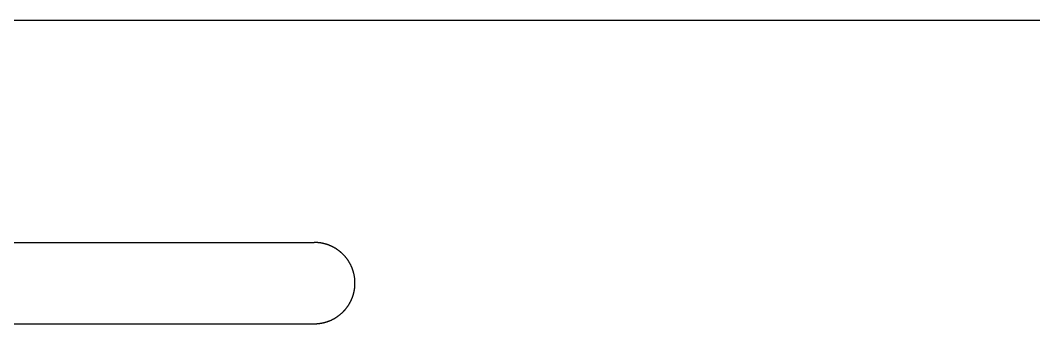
# Model space of a CAD drawing. Header units: millimetres. Extents: x -11 to 340, y -118 to 18.
# Drawn here: x 150.63 to 169.32, y 12.28 to 17.88 of the extents above; entities that cross this region are included whole.
import ezdxf

# ---------------------------------------------------------------- set-up
doc = ezdxf.new("R2010")
doc.units = ezdxf.units.MM
doc.header["$MEASUREMENT"] = 0
doc.layers.add('BLACK', color=7, linetype='CONTINUOUS')

msp = doc.modelspace()

# ---------------------------------------------------------------- linework, layer by layer
at = {"layer": 'BLACK', "linetype": 'Continuous'}
for p, q in [((149.3, 17.882529), (179.3, 17.882529)), ((149.3, 13.78), (156.05, 13.78)), ((156.050797, 13.78), (156.05, 13.78)), ((156.054714, 13.779985), (156.050797, 13.78)), ((156.058626, 13.779951), (156.054714, 13.779985)), ((156.062539, 13.779897), (156.058626, 13.779951)), ((156.066447, 13.779823), (156.062539, 13.779897)), ((156.070354, 13.779729), (156.066447, 13.779823)), ((156.074257, 13.779615), (156.070354, 13.779729)), ((156.078159, 13.779481), (156.074257, 13.779615)), ((156.082056, 13.779327), (156.078159, 13.779481)), ((156.085954, 13.779153), (156.082056, 13.779327)), ((156.089846, 13.77896), (156.085954, 13.779153)), ((156.093737, 13.778746), (156.089846, 13.77896)), ((156.097623, 13.778512), (156.093737, 13.778746)), ((156.101509, 13.778259), (156.097623, 13.778512)), ((156.10539, 13.777986), (156.101509, 13.778259)), ((156.10927, 13.777692), (156.10539, 13.777986)), ((156.113144, 13.777379), (156.10927, 13.777692)), ((156.117018, 13.777047), (156.113144, 13.777379)), ((156.120886, 13.776694), (156.117018, 13.777047)), ((156.124753, 13.776321), (156.120886, 13.776694)), ((156.128614, 13.775929), (156.124753, 13.776321)), ((156.132475, 13.775517), (156.128614, 13.775929)), ((156.13633, 13.775085), (156.132475, 13.775517)), ((156.140183, 13.774634), (156.13633, 13.775085)), ((156.144031, 13.774162), (156.140183, 13.774634)), ((156.147878, 13.773671), (156.144031, 13.774162)), ((156.151718, 13.77316), (156.147878, 13.773671)), ((156.155558, 13.77263), (156.151718, 13.77316)), ((156.159391, 13.77208), (156.155558, 13.77263)), ((156.163222, 13.77151), (156.159391, 13.77208)), ((156.167048, 13.77092), (156.163222, 13.77151)), ((156.170871, 13.770311), (156.167048, 13.77092)), ((156.174689, 13.769682), (156.170871, 13.770311)), ((156.178504, 13.769034), (156.174689, 13.769682)), ((156.182313, 13.768366), (156.178504, 13.769034)), ((156.186121, 13.767678), (156.182313, 13.768366)), ((156.189921, 13.766971), (156.186121, 13.767678)), ((156.19372, 13.766244), (156.189921, 13.766971)), ((156.197512, 13.765498), (156.19372, 13.766244)), ((156.201301, 13.764732), (156.197512, 13.765498)), ((156.205084, 13.763947), (156.201301, 13.764732)), ((156.208865, 13.763142), (156.205084, 13.763947)), ((156.212638, 13.762318), (156.208865, 13.763142)), ((156.216409, 13.761474), (156.212638, 13.762318)), ((156.220173, 13.760611), (156.216409, 13.761474)), ((156.223934, 13.759728), (156.220173, 13.760611)), ((156.227688, 13.758826), (156.223934, 13.759728)), ((156.23144, 13.757904), (156.227688, 13.758826)), ((156.235183, 13.756964), (156.23144, 13.757904)), ((156.238924, 13.756004), (156.235183, 13.756964)), ((156.242658, 13.755024), (156.238924, 13.756004)), ((156.246388, 13.754025), (156.242658, 13.755024)), ((156.250111, 13.753008), (156.246388, 13.754025)), ((156.25383, 13.75197), (156.250111, 13.753008)), ((156.257542, 13.750914), (156.25383, 13.75197)), ((156.26125, 13.749838), (156.257542, 13.750914)), ((156.26495, 13.748743), (156.26125, 13.749838)), ((156.268647, 13.747629), (156.26495, 13.748743)), ((156.272336, 13.746496), (156.268647, 13.747629)), ((156.276021, 13.745343), (156.272336, 13.746496)), ((156.279697, 13.744172), (156.276021, 13.745343)), ((156.28337, 13.742981), (156.279697, 13.744172)), ((156.287035, 13.741772), (156.28337, 13.742981)), ((156.290695, 13.740543), (156.287035, 13.741772)), ((156.294347, 13.739296), (156.290695, 13.740543)), ((156.297994, 13.738029), (156.294347, 13.739296)), ((156.301633, 13.736744), (156.297994, 13.738029)), ((156.305268, 13.735439), (156.301633, 13.736744)), ((156.308894, 13.734116), (156.305268, 13.735439)), ((156.312515, 13.732774), (156.308894, 13.734116)), ((156.316127, 13.731413), (156.312515, 13.732774)), ((156.319734, 13.730033), (156.316127, 13.731413)), ((156.323332, 13.728635), (156.319734, 13.730033)), ((156.326926, 13.727218), (156.323332, 13.728635)), ((156.33051, 13.725782), (156.326926, 13.727218)), ((156.334088, 13.724327), (156.33051, 13.725782)), ((156.337658, 13.722854), (156.334088, 13.724327)), ((156.341222, 13.721362), (156.337658, 13.722854)), ((156.344777, 13.719852), (156.341222, 13.721362)), ((156.348326, 13.718323), (156.344777, 13.719852)), ((156.351865, 13.716776), (156.348326, 13.718323)), ((156.355399, 13.715209), (156.351865, 13.716776)), ((156.358922, 13.713625), (156.355399, 13.715209)), ((156.36244, 13.712022), (156.358922, 13.713625)), ((156.365948, 13.710402), (156.36244, 13.712022)), ((156.36945, 13.708762), (156.365948, 13.710402)), ((156.372941, 13.707105), (156.36945, 13.708762)), ((156.376426, 13.705428), (156.372941, 13.707105)), ((156.379901, 13.703735), (156.376426, 13.705428)), ((156.383369, 13.702022), (156.379901, 13.703735)), ((156.386827, 13.700292), (156.383369, 13.702022)), ((156.390278, 13.698543), (156.386827, 13.700292)), ((156.393719, 13.696777), (156.390278, 13.698543)), ((156.397153, 13.694993), (156.393719, 13.696777)), ((156.400576, 13.693191), (156.397153, 13.694993)), ((156.403991, 13.69137), (156.400576, 13.693191)), ((156.407396, 13.689533), (156.403991, 13.69137)), ((156.410793, 13.687676), (156.407396, 13.689533)), ((156.41418, 13.685803), (156.410793, 13.687676)), ((156.417558, 13.683912), (156.41418, 13.685803)), ((156.420926, 13.682003), (156.417558, 13.683912)), ((156.424286, 13.680076), (156.420926, 13.682003)), ((156.427634, 13.678132), (156.424286, 13.680076)), ((156.430974, 13.676171), (156.427634, 13.678132)), ((156.434303, 13.674192), (156.430974, 13.676171)), ((156.437624, 13.672195), (156.434303, 13.674192)), ((156.440933, 13.670182), (156.437624, 13.672195)), ((156.444233, 13.66815), (156.440933, 13.670182)), ((156.447522, 13.666102), (156.444233, 13.66815)), ((156.450802, 13.664037), (156.447522, 13.666102)), ((156.45407, 13.661954), (156.450802, 13.664037)), ((156.457329, 13.659854), (156.45407, 13.661954)), ((156.460577, 13.657738), (156.457329, 13.659854)), ((156.463814, 13.655604), (156.460577, 13.657738)), ((156.46704, 13.653454), (156.463814, 13.655604)), ((156.470256, 13.651286), (156.46704, 13.653454)), ((156.473461, 13.649102), (156.470256, 13.651286)), ((156.476655, 13.646901), (156.473461, 13.649102)), ((156.479837, 13.644684), (156.476655, 13.646901)), ((156.483009, 13.64245), (156.479837, 13.644684)), ((156.486169, 13.6402), (156.483009, 13.64245)), ((156.489318, 13.637932), (156.486169, 13.6402)), ((156.492455, 13.635649), (156.489318, 13.637932)), ((156.495581, 13.633349), (156.492455, 13.635649)), ((156.498695, 13.631033), (156.495581, 13.633349)), ((156.501797, 13.628701), (156.498695, 13.631033)), ((156.504888, 13.626352), (156.501797, 13.628701)), ((156.507967, 13.623988), (156.504888, 13.626352)), ((156.511033, 13.621607), (156.507967, 13.623988)), ((156.514088, 13.619211), (156.511033, 13.621607)), ((156.51713, 13.616799), (156.514088, 13.619211)), ((156.52016, 13.61437), (156.51713, 13.616799)), ((156.523177, 13.611927), (156.52016, 13.61437)), ((156.526183, 13.609467), (156.523177, 13.611927)), ((156.529175, 13.606992), (156.526183, 13.609467)), ((156.532155, 13.604502), (156.529175, 13.606992)), ((156.535123, 13.601996), (156.532155, 13.604502)), ((156.538077, 13.599474), (156.535123, 13.601996)), ((156.541019, 13.596938), (156.538077, 13.599474)), ((156.543947, 13.594386), (156.541019, 13.596938)), ((156.546863, 13.591819), (156.543947, 13.594386)), ((156.549765, 13.589237), (156.546863, 13.591819)), ((156.552654, 13.58664), (156.549765, 13.589237)), ((156.55553, 13.584028), (156.552654, 13.58664)), ((156.558392, 13.581401), (156.55553, 13.584028)), ((156.561241, 13.57876), (156.558392, 13.581401)), ((156.564076, 13.576103), (156.561241, 13.57876)), ((156.566898, 13.573433), (156.564076, 13.576103)), ((156.569705, 13.570747), (156.566898, 13.573433)), ((156.572499, 13.568048), (156.569705, 13.570747)), ((156.575279, 13.565334), (156.572499, 13.568048)), ((156.578045, 13.562605), (156.575279, 13.565334)), ((156.580797, 13.559863), (156.578045, 13.562605)), ((156.586258, 13.554335), (156.580797, 13.559863)), ((156.591662, 13.548752), (156.586258, 13.554335)), ((156.597008, 13.543114), (156.591662, 13.548752)), ((156.602295, 13.537422), (156.597008, 13.543114)), ((156.607522, 13.531676), (156.602295, 13.537422)), ((156.61269, 13.525876), (156.607522, 13.531676)), ((156.617798, 13.520025), (156.61269, 13.525876)), ((156.622844, 13.514121), (156.617798, 13.520025)), ((156.627829, 13.508167), (156.622844, 13.514121)), ((156.632751, 13.502163), (156.627829, 13.508167)), ((156.637611, 13.496109), (156.632751, 13.502163)), ((156.642407, 13.490006), (156.637611, 13.496109)), ((156.64714, 13.483855), (156.642407, 13.490006)), ((156.651807, 13.477657), (156.64714, 13.483855)), ((156.65641, 13.471413), (156.651807, 13.477657)), ((156.660948, 13.465122), (156.65641, 13.471413)), ((156.665419, 13.458786), (156.660948, 13.465122)), ((156.669824, 13.452406), (156.665419, 13.458786)), ((156.674162, 13.445983), (156.669824, 13.452406)), ((156.678432, 13.439516), (156.674162, 13.445983)), ((156.682634, 13.433007), (156.678432, 13.439516)), ((156.686769, 13.426456), (156.682634, 13.433007)), ((156.690834, 13.419865), (156.686769, 13.426456)), ((156.69483, 13.413234), (156.690834, 13.419865)), ((156.698756, 13.406564), (156.69483, 13.413234)), ((156.702613, 13.399855), (156.698756, 13.406564)), ((156.706399, 13.393108), (156.702613, 13.399855)), ((156.710114, 13.386324), (156.706399, 13.393108)), ((156.713757, 13.379504), (156.710114, 13.386324)), ((156.71733, 13.372648), (156.713757, 13.379504)), ((156.72083, 13.365757), (156.71733, 13.372648)), ((156.724258, 13.358832), (156.72083, 13.365757)), ((156.727614, 13.351873), (156.724258, 13.358832)), ((156.730896, 13.344882), (156.727614, 13.351873)), ((156.734106, 13.337858), (156.730896, 13.344882)), ((156.737242, 13.330803), (156.734106, 13.337858)), ((156.740304, 13.323718), (156.737242, 13.330803)), ((156.743292, 13.316602), (156.740304, 13.323718)), ((156.746206, 13.309457), (156.743292, 13.316602)), ((156.749045, 13.302283), (156.746206, 13.309457)), ((156.751809, 13.295081), (156.749045, 13.302283)), ((156.754499, 13.287852), (156.751809, 13.295081)), ((156.757112, 13.280597), (156.754499, 13.287852)), ((156.759651, 13.273315), (156.757112, 13.280597)), ((156.762113, 13.266007), (156.759651, 13.273315)), ((156.7645, 13.258675), (156.762113, 13.266007)), ((156.76681, 13.251319), (156.7645, 13.258675)), ((156.769045, 13.243939), (156.76681, 13.251319)), ((156.771202, 13.236536), (156.769045, 13.243939)), ((156.773283, 13.229111), (156.771202, 13.236536)), ((156.775287, 13.221664), (156.773283, 13.229111)), ((156.777214, 13.214196), (156.775287, 13.221664)), ((156.779064, 13.206708), (156.777214, 13.214196)), ((156.780836, 13.199199), (156.779064, 13.206708)), ((156.782531, 13.191671), (156.780836, 13.199199)), ((156.784148, 13.184124), (156.782531, 13.191671)), ((156.785687, 13.176559), (156.784148, 13.184124)), ((156.787149, 13.168976), (156.785687, 13.176559)), ((156.788532, 13.161376), (156.787149, 13.168976)), ((156.789837, 13.153759), (156.788532, 13.161376)), ((156.791064, 13.146125), (156.789837, 13.153759)), ((156.792213, 13.138476), (156.791064, 13.146125)), ((156.793283, 13.130812), (156.792213, 13.138476)), ((156.794274, 13.123133), (156.793283, 13.130812)), ((156.795187, 13.11544), (156.794274, 13.123133)), ((156.796021, 13.107732), (156.795187, 13.11544)), ((156.796775, 13.100012), (156.796021, 13.107732)), ((156.797451, 13.092279), (156.796775, 13.100012)), ((156.798048, 13.084533), (156.797451, 13.092279)), ((156.787678, 12.893879), (156.788366, 12.897686)), ((156.788366, 12.897686), (156.789034, 12.901495)), ((156.789034, 12.901495), (156.789682, 12.905311)), ((156.789682, 12.905311), (156.790311, 12.909128)), ((156.790311, 12.909128), (156.79092, 12.912952)), ((156.79092, 12.912952), (156.79151, 12.916777)), ((156.79151, 12.916777), (156.79208, 12.920609)), ((156.79208, 12.920609), (156.79263, 12.924442)), ((156.79263, 12.924442), (156.79316, 12.928281)), ((156.79316, 12.928281), (156.793671, 12.932122)), ((156.793671, 12.932122), (156.794162, 12.935969)), ((156.794162, 12.935969), (156.794634, 12.939816)), ((156.794634, 12.939816), (156.795085, 12.94367)), ((156.795085, 12.94367), (156.795517, 12.947525)), ((156.795517, 12.947525), (156.795929, 12.951385)), ((156.795929, 12.951385), (156.796321, 12.955247)), ((156.796321, 12.955247), (156.796694, 12.959114)), ((156.796694, 12.959114), (156.797047, 12.962982)), ((156.797047, 12.962982), (156.797379, 12.966856)), ((156.797379, 12.966856), (156.797692, 12.97073)), ((156.797692, 12.97073), (156.797986, 12.97461)), ((156.797986, 12.97461), (156.798259, 12.978491)), ((156.798565, 13.076775), (156.798048, 13.084533)), ((156.798259, 12.978491), (156.798512, 12.982376)), ((156.798512, 12.982376), (156.798746, 12.986263)), ((156.799003, 13.069006), (156.798565, 13.076775)), ((156.798746, 12.986263), (156.79896, 12.990154)), ((156.79896, 12.990154), (156.799153, 12.994046)), ((156.799362, 13.061225), (156.799003, 13.069006)), ((156.799153, 12.994046), (156.799327, 12.997943)), ((156.799327, 12.997943), (156.799481, 13.001841)), ((156.799641, 13.053434), (156.799362, 13.061225)), ((156.799481, 13.001841), (156.799615, 13.005743)), ((156.799615, 13.005743), (156.799729, 13.009646)), ((156.79984, 13.045632), (156.799641, 13.053434)), ((156.799729, 13.009646), (156.799823, 13.013553)), ((156.799823, 13.013553), (156.799897, 13.017461)), ((156.79996, 13.037821), (156.79984, 13.045632)), ((156.799897, 13.017461), (156.799951, 13.021373)), ((156.799951, 13.021373), (156.799985, 13.025286)), ((156.8, 13.03), (156.79996, 13.037821)), ((156.799985, 13.025286), (156.8, 13.029203)), ((156.8, 13.029203), (156.8, 13.03)), ((156.728762, 12.71055), (156.730402, 12.714052)), ((156.730402, 12.714052), (156.732022, 12.71756)), ((156.732022, 12.71756), (156.733625, 12.721077)), ((156.733625, 12.721077), (156.735209, 12.724601)), ((156.735209, 12.724601), (156.736776, 12.728135)), ((156.736776, 12.728135), (156.738323, 12.731674)), ((156.738323, 12.731674), (156.739852, 12.735223)), ((156.739852, 12.735223), (156.741362, 12.738778)), ((156.741362, 12.738778), (156.742854, 12.742342)), ((156.742854, 12.742342), (156.744327, 12.745911)), ((156.744327, 12.745911), (156.745782, 12.74949)), ((156.745782, 12.74949), (156.747218, 12.753074)), ((156.747218, 12.753074), (156.748635, 12.756667)), ((156.748635, 12.756667), (156.750033, 12.760266)), ((156.750033, 12.760266), (156.751413, 12.763873)), ((156.751413, 12.763873), (156.752774, 12.767485)), ((156.752774, 12.767485), (156.754116, 12.771106)), ((156.754116, 12.771106), (156.755439, 12.774732)), ((156.755439, 12.774732), (156.756744, 12.778366)), ((156.756744, 12.778366), (156.758029, 12.782005)), ((156.758029, 12.782005), (156.759296, 12.785653)), ((156.759296, 12.785653), (156.760543, 12.789305)), ((156.760543, 12.789305), (156.761772, 12.792965)), ((156.761772, 12.792965), (156.762981, 12.796629)), ((156.762981, 12.796629), (156.764172, 12.800302)), ((156.764172, 12.800302), (156.765343, 12.803979)), ((156.765343, 12.803979), (156.766496, 12.807664)), ((156.766496, 12.807664), (156.767629, 12.811352)), ((156.767629, 12.811352), (156.768743, 12.815049)), ((156.768743, 12.815049), (156.769838, 12.81875)), ((156.769838, 12.81875), (156.770914, 12.822458)), ((156.770914, 12.822458), (156.77197, 12.826169)), ((156.77197, 12.826169), (156.773008, 12.829889)), ((156.773008, 12.829889), (156.774025, 12.833612)), ((156.774025, 12.833612), (156.775024, 12.837342)), ((156.775024, 12.837342), (156.776004, 12.841075)), ((156.776004, 12.841075), (156.776964, 12.844816)), ((156.776964, 12.844816), (156.777904, 12.84856)), ((156.777904, 12.84856), (156.778826, 12.852311)), ((156.778826, 12.852311), (156.779728, 12.856065)), ((156.779728, 12.856065), (156.780611, 12.859827)), ((156.780611, 12.859827), (156.781474, 12.863591)), ((156.781474, 12.863591), (156.782318, 12.867362)), ((156.782318, 12.867362), (156.783142, 12.871135)), ((156.783142, 12.871135), (156.783947, 12.874916)), ((156.783947, 12.874916), (156.784732, 12.878698)), ((156.784732, 12.878698), (156.785498, 12.882488)), ((156.785498, 12.882488), (156.786244, 12.88628)), ((156.786244, 12.88628), (156.786971, 12.890079)), ((156.786971, 12.890079), (156.787678, 12.893879)), ((156.601401, 12.521608), (156.604028, 12.52447)), ((156.604028, 12.52447), (156.60664, 12.527346)), ((156.60664, 12.527346), (156.609237, 12.530235)), ((156.609237, 12.530235), (156.611819, 12.533137)), ((156.611819, 12.533137), (156.614386, 12.536052)), ((156.614386, 12.536052), (156.616938, 12.538981)), ((156.616938, 12.538981), (156.619474, 12.541923)), ((156.619474, 12.541923), (156.621996, 12.544877)), ((156.621996, 12.544877), (156.624502, 12.547844)), ((156.624502, 12.547844), (156.626992, 12.550824)), ((156.626992, 12.550824), (156.629467, 12.553817)), ((156.629467, 12.553817), (156.631927, 12.556822)), ((156.631927, 12.556822), (156.63437, 12.55984)), ((156.63437, 12.55984), (156.636799, 12.56287)), ((156.636799, 12.56287), (156.639211, 12.565912)), ((156.639211, 12.565912), (156.641607, 12.568967)), ((156.641607, 12.568967), (156.643988, 12.572033)), ((156.643988, 12.572033), (156.646352, 12.575112)), ((156.646352, 12.575112), (156.648701, 12.578202)), ((156.648701, 12.578202), (156.651033, 12.581305)), ((156.651033, 12.581305), (156.653349, 12.584419)), ((156.653349, 12.584419), (156.655649, 12.587545)), ((156.655649, 12.587545), (156.657932, 12.590682)), ((156.657932, 12.590682), (156.6602, 12.593831)), ((156.6602, 12.593831), (156.66245, 12.596991)), ((156.66245, 12.596991), (156.664684, 12.600163)), ((156.664684, 12.600163), (156.666901, 12.603345)), ((156.666901, 12.603345), (156.669103, 12.606539)), ((156.669103, 12.606539), (156.671286, 12.609743)), ((156.671286, 12.609743), (156.673454, 12.612959)), ((156.673454, 12.612959), (156.675604, 12.616185)), ((156.675604, 12.616185), (156.677738, 12.619423)), ((156.677738, 12.619423), (156.679854, 12.62267)), ((156.679854, 12.62267), (156.681954, 12.625929)), ((156.681954, 12.625929), (156.684037, 12.629198)), ((156.684037, 12.629198), (156.686102, 12.632477)), ((156.686102, 12.632477), (156.68815, 12.635766)), ((156.68815, 12.635766), (156.690182, 12.639067)), ((156.690182, 12.639067), (156.692195, 12.642376)), ((156.692195, 12.642376), (156.694192, 12.645696)), ((156.694192, 12.645696), (156.696171, 12.649025)), ((156.696171, 12.649025), (156.698132, 12.652366)), ((156.698132, 12.652366), (156.700076, 12.655714)), ((156.700076, 12.655714), (156.702003, 12.659074)), ((156.702003, 12.659074), (156.703912, 12.662441)), ((156.703912, 12.662441), (156.705803, 12.66582)), ((156.705803, 12.66582), (156.707676, 12.669206)), ((156.707676, 12.669206), (156.709533, 12.672604)), ((156.709533, 12.672604), (156.71137, 12.676009)), ((156.71137, 12.676009), (156.713191, 12.679424)), ((156.713191, 12.679424), (156.714993, 12.682847)), ((156.714993, 12.682847), (156.716777, 12.68628)), ((156.716777, 12.68628), (156.718543, 12.689721)), ((156.718543, 12.689721), (156.720292, 12.693172)), ((156.720292, 12.693172), (156.722022, 12.69663)), ((156.722022, 12.69663), (156.723735, 12.700098)), ((156.723735, 12.700098), (156.725428, 12.703573)), ((156.725428, 12.703573), (156.727105, 12.707058)), ((156.727105, 12.707058), (156.728762, 12.71055)), ((156.336602, 12.336708), (156.343718, 12.339696)), ((156.343718, 12.339696), (156.350804, 12.342758)), ((156.350804, 12.342758), (156.357859, 12.345894)), ((156.357859, 12.345894), (156.364882, 12.349103)), ((156.364882, 12.349103), (156.371873, 12.352386)), ((156.371873, 12.352386), (156.378832, 12.355742)), ((156.378832, 12.355742), (156.385757, 12.35917)), ((156.385757, 12.35917), (156.392648, 12.36267)), ((156.392648, 12.36267), (156.399504, 12.366242)), ((156.399504, 12.366242), (156.406324, 12.369886)), ((156.406324, 12.369886), (156.413108, 12.373601)), ((156.413108, 12.373601), (156.419855, 12.377387)), ((156.419855, 12.377387), (156.426564, 12.381244)), ((156.426564, 12.381244), (156.433234, 12.38517)), ((156.433234, 12.38517), (156.439866, 12.389166)), ((156.439866, 12.389166), (156.446457, 12.393231)), ((156.446457, 12.393231), (156.453007, 12.397365)), ((156.453007, 12.397365), (156.459516, 12.401568)), ((156.459516, 12.401568), (156.465983, 12.405838)), ((156.465983, 12.405838), (156.472407, 12.410176)), ((156.472407, 12.410176), (156.478787, 12.414581)), ((156.478787, 12.414581), (156.485122, 12.419052)), ((156.485122, 12.419052), (156.491413, 12.42359)), ((156.491413, 12.42359), (156.497658, 12.428192)), ((156.497658, 12.428192), (156.503856, 12.43286)), ((156.503856, 12.43286), (156.510006, 12.437593)), ((156.510006, 12.437593), (156.516109, 12.442389)), ((156.516109, 12.442389), (156.522163, 12.447248)), ((156.522163, 12.447248), (156.528167, 12.452171)), ((156.528167, 12.452171), (156.534122, 12.457156)), ((156.534122, 12.457156), (156.540025, 12.462202)), ((156.540025, 12.462202), (156.545876, 12.467309)), ((156.545876, 12.467309), (156.551676, 12.472477)), ((156.551676, 12.472477), (156.557422, 12.477705)), ((156.557422, 12.477705), (156.563114, 12.482992)), ((156.563114, 12.482992), (156.568753, 12.488338)), ((156.568753, 12.488338), (156.574336, 12.493742)), ((156.574336, 12.493742), (156.579863, 12.499203)), ((156.579863, 12.499203), (156.582605, 12.501955)), ((156.582605, 12.501955), (156.585334, 12.504721)), ((156.585334, 12.504721), (156.588048, 12.507501)), ((156.588048, 12.507501), (156.590748, 12.510294)), ((156.590748, 12.510294), (156.593433, 12.513102)), ((156.593433, 12.513102), (156.596104, 12.515924)), ((156.596104, 12.515924), (156.59876, 12.518759)), ((156.59876, 12.518759), (156.601401, 12.521608)), ((28.3, 12.28), (156.05, 12.28)), ((156.05, 12.28), (156.057821, 12.28004)), ((156.057821, 12.28004), (156.065632, 12.28016)), ((156.065632, 12.28016), (156.073434, 12.280359)), ((156.073434, 12.280359), (156.081225, 12.280638)), ((156.081225, 12.280638), (156.089006, 12.280997)), ((156.089006, 12.280997), (156.096775, 12.281435)), ((156.096775, 12.281435), (156.104533, 12.281952)), ((156.104533, 12.281952), (156.112279, 12.282549)), ((156.112279, 12.282549), (156.120012, 12.283225)), ((156.120012, 12.283225), (156.127733, 12.283979)), ((156.127733, 12.283979), (156.13544, 12.284813)), ((156.13544, 12.284813), (156.143133, 12.285726)), ((156.143133, 12.285726), (156.150812, 12.286717)), ((156.150812, 12.286717), (156.158476, 12.287787)), ((156.158476, 12.287787), (156.166126, 12.288936)), ((156.166126, 12.288936), (156.173759, 12.290163)), ((156.173759, 12.290163), (156.181376, 12.291468)), ((156.181376, 12.291468), (156.188976, 12.292851)), ((156.188976, 12.292851), (156.196559, 12.294313)), ((156.196559, 12.294313), (156.204125, 12.295852)), ((156.204125, 12.295852), (156.211672, 12.297469)), ((156.211672, 12.297469), (156.2192, 12.299164)), ((156.2192, 12.299164), (156.226708, 12.300936)), ((156.226708, 12.300936), (156.234197, 12.302786)), ((156.234197, 12.302786), (156.241665, 12.304713)), ((156.241665, 12.304713), (156.249112, 12.306717)), ((156.249112, 12.306717), (156.256537, 12.308798)), ((156.256537, 12.308798), (156.263939, 12.310955)), ((156.263939, 12.310955), (156.271319, 12.313189)), ((156.271319, 12.313189), (156.278676, 12.3155)), ((156.278676, 12.3155), (156.286008, 12.317887)), ((156.286008, 12.317887), (156.293315, 12.320349)), ((156.293315, 12.320349), (156.300597, 12.322888)), ((156.300597, 12.322888), (156.307853, 12.325501)), ((156.307853, 12.325501), (156.315082, 12.328191)), ((156.315082, 12.328191), (156.322284, 12.330955)), ((156.322284, 12.330955), (156.329457, 12.333794)), ((156.329457, 12.333794), (156.336602, 12.336708))]:
    msp.add_line(p, q, dxfattribs=at)

doc.saveas('drawing.dxf')
